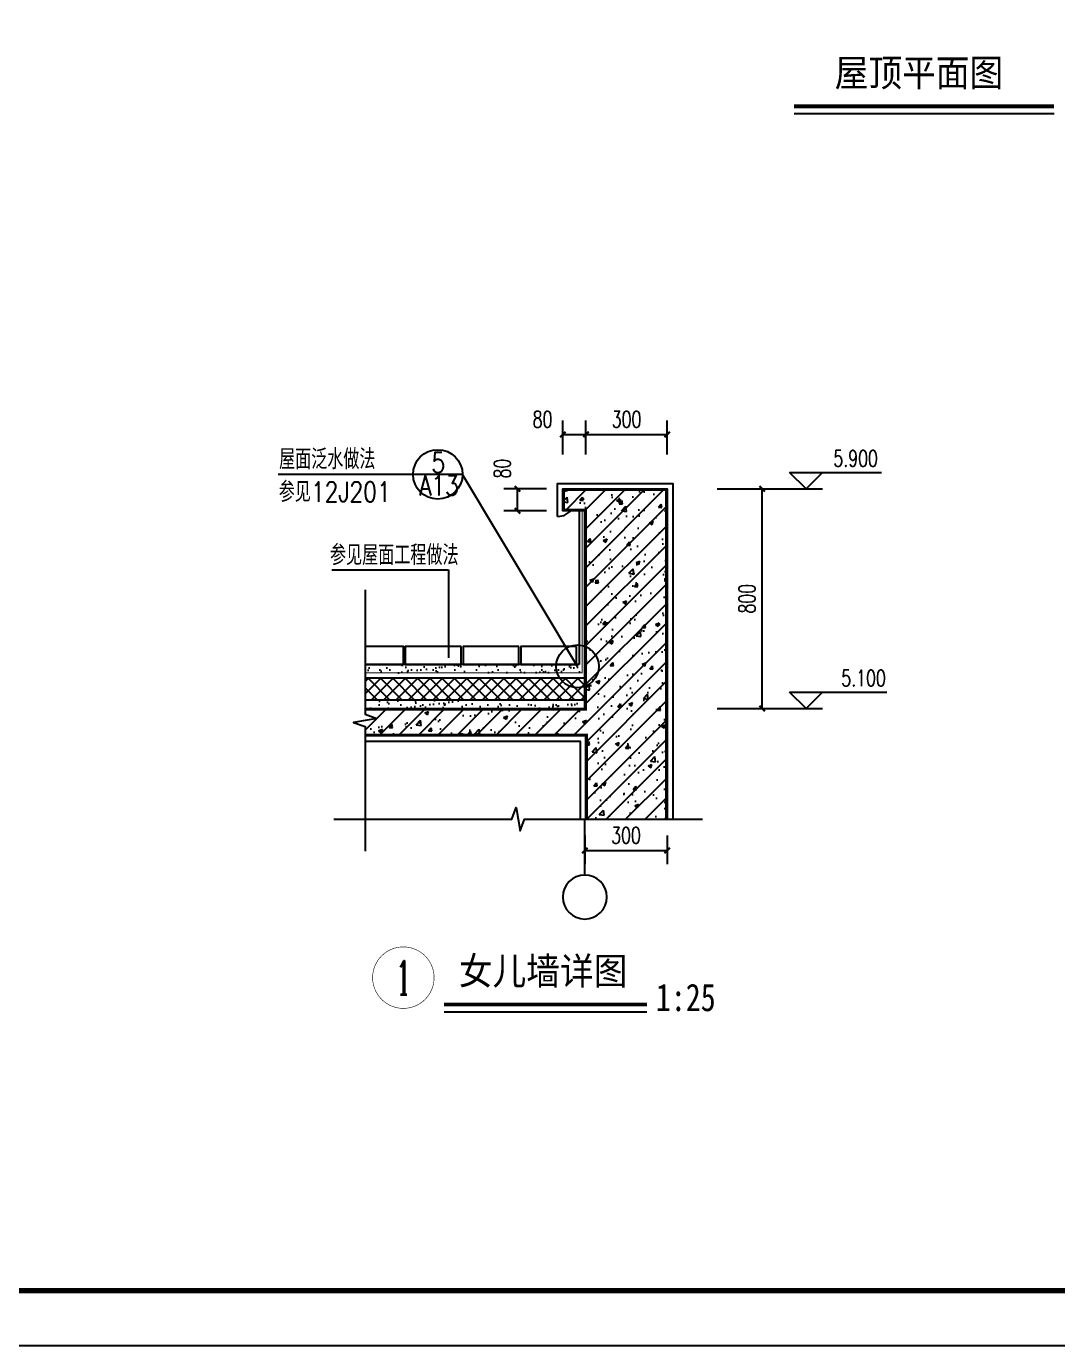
# Model space of a CAD drawing. Extents: x 5066963 to 5185393, y -485691 to -238129.
# Drawn here: x 5139033 to 5157810, y -422737 to -398711 of the extents above; entities that cross this region are included whole.
import ezdxf
from ezdxf.enums import TextEntityAlignment as Align

# ---------------------------------------------------------------- set-up
doc = ezdxf.new("R2010")
doc.units = 0
doc.header["$LTSCALE"] = 1000
doc.header["$MEASUREMENT"] = 0
doc.linetypes.add('DASH', pattern=[0.35, 0.25, -0.1])
doc.layers.get('0').update_dxf_attribs({"linetype": 'CONTINUOUS'})
doc.layers.get('Defpoints').update_dxf_attribs({"linetype": 'CONTINUOUS'})
for name, color, linetype in [('AXIS', 3, 'CONTINUOUS'), ('AXIS_TEXT', 7, 'CONTINUOUS'), ('DIM_ELEV', 3, 'CONTINUOUS'), ('DIM_IDEN', 3, 'CONTINUOUS'), ('DIM_SYMB', 3, 'CONTINUOUS'), ('DOTE', 252, 'CONTINUOUS'), ('PUB_DIM', 3, 'CONTINUOUS'), ('PUB_TEXT', 7, 'CONTINUOUS'), ('PUB_TITLE', 4, 'CONTINUOUS'), ('剖面', 233, 'CONTINUOUS'), ('图名', 15, 'CONTINUOUS'), ('填充', 251, 'CONTINUOUS'), ('大样', 13, 'CONTINUOUS'), ('文字', 11, 'CONTINUOUS')]:
    doc.layers.add(name, color=color, linetype=linetype)
doc.styles.add('_HZTXT', font='txt.shx', dxfattribs={"width": 0.8, "bigfont": 'HZTXT.shx'})
doc.styles.add('_TCH_DIM', font='SIMPLEX', dxfattribs={"bigfont": 'GBCBIG'})
doc.styles.add('_TCH_DIM_T3', font='SIMPLEX', dxfattribs={"width": 0.705882, "bigfont": 'GBCBIG'})
doc.styles.add('_TCH_LABEL', font='COMPLEX', dxfattribs={"bigfont": 'GBCBIG'})
doc.styles.add('COMPLEX', font='COMPLEX')
doc.styles.add('宋体', font='', dxfattribs={"width": 0.7})
doc.styles.get('宋体').set_extended_font_data('SimSun')
doc.dimstyles.new('_TCH_ARCH&&100', dxfattribs={"dimtxt": 297.5, "dimasz": 100, "dimexe": 250, "dimexo": 300, "dimgap": 126.25, "dimtad": 1, "dimdec": 0, "dimzin": 0, "dimdsep": 46, "dimtxsty": '_TCH_DIM_T3', "dimblk": 'ARCHTICK', "dimcen": 0.09, "dimclrt": 7, "dimazin": 2, "dimtfac": 1, "dimtdec": 0, "dimtix": 1, "dimtmove": 2, "dimatfit": 3, "dimfxl": 0, "dimtolj": 1, "dimtzin": 0, "dimarcsym": 0})
pattern_1 = [(37.5, (5002390.67, -427719.32), (-8.00016, 244.70662), [0, -193.04, 0, -215.9, 0, -206.375]), (7.5, (5002390.67, -427719.32), (224.76164, 358.41255), [0, -104.14, 0, -173.99, 0, -66.675]), (327.5, (5002234.46, -427719.32), (395.4962, 0.7186), [0, -63.5, 0, -228.6, 0, -298.45]), (317.5, (5002234.46, -427719.32), (381.7782, 111.4647), [0, -31.75, 0, -149.86, 0, -171.45])]

# ---------------------------------------------------------------- blocks, each defined once
blk = doc.blocks.new('_ArchTick')
at = {"color": 0, "linetype": 'ByBlock', "const_width": 0.4}
blk.add_lwpolyline([(-0.5, -0.5), (0.5, 0.5)], dxfattribs=at)
blk = doc.blocks.new('*D90')
at = {"layer": 'Defpoints', "color": 0}
for p in [(5149201, -413149), (5150701, -413149), (5150701, -413720)]:
    blk.add_point(p, dxfattribs=at)
at = {"layer": 'PUB_DIM', "color": 0, "lineweight": -2}
for p, q in [((5149201, -413449), (5149201, -413970)), ((5150701, -413449), (5150701, -413970)), ((5149201, -413720), (5150701, -413720))]:
    blk.add_line(p, q, dxfattribs=at)
at = {"layer": 'PUB_DIM', "color": 0, "lineweight": -2, "xscale": 100, "yscale": 100, "zscale": 100, "rotation": 180}
blk.add_blockref('_ArchTick', (5149201, -413720), dxfattribs=at)
at = {"layer": 'PUB_DIM', "color": 0, "lineweight": -2, "xscale": 100, "yscale": 100, "zscale": 100}
blk.add_blockref('_ArchTick', (5150701, -413720), dxfattribs=at)
at = {"layer": 'PUB_DIM', "color": 7, "insert": (5149951, -413445), "char_height": 297.5, "attachment_point": 5, "style": '_TCH_DIM_T3'}
blk.add_mtext('\\A1;300', dxfattribs=at)
blk = doc.blocks.new('*D91')
at = {"layer": 'Defpoints', "color": 0}
for p in [(5147975, -407135), (5148801, -407135), (5148801, -407535)]:
    blk.add_point(p, dxfattribs=at)
at = {"layer": 'PUB_DIM', "color": 0, "lineweight": -2}
for p, q in [((5148501, -407135), (5147725, -407135)), ((5147975, -407535), (5147975, -407135)), ((5148501, -407535), (5147725, -407535))]:
    blk.add_line(p, q, dxfattribs=at)
at = {"layer": 'PUB_DIM', "color": 0, "lineweight": -2, "xscale": 100, "yscale": 100, "zscale": 100}
for p, rotation in [((5147975, -407135), 90), ((5147975, -407535), 270)]:
    blk.add_blockref('_ArchTick', p, dxfattribs=dict(at, rotation=rotation))
at = {"layer": 'PUB_DIM', "color": 7, "insert": (5147700, -406765), "char_height": 297.5, "attachment_point": 5, "rotation": 90, "style": '_TCH_DIM_T3'}
blk.add_mtext('\\A1;80', dxfattribs=at)
blk = doc.blocks.new('*D92')
at = {"layer": 'Defpoints', "color": 0}
for p in [(5149221, -406142), (5148801, -406808), (5149221, -406808)]:
    blk.add_point(p, dxfattribs=at)
at = {"layer": 'PUB_DIM', "color": 0, "lineweight": -2}
for p, q in [((5148801, -406508), (5148801, -405892)), ((5149221, -406508), (5149221, -405892)), ((5148801, -406142), (5149221, -406142))]:
    blk.add_line(p, q, dxfattribs=at)
at = {"layer": 'PUB_DIM', "color": 0, "lineweight": -2, "xscale": 100, "yscale": 100, "zscale": 100, "rotation": 180}
blk.add_blockref('_ArchTick', (5148801, -406142), dxfattribs=at)
at = {"layer": 'PUB_DIM', "color": 0, "lineweight": -2, "xscale": 100, "yscale": 100, "zscale": 100}
blk.add_blockref('_ArchTick', (5149221, -406142), dxfattribs=at)
at = {"layer": 'PUB_DIM', "color": 7, "insert": (5148431, -405867), "char_height": 297.5, "attachment_point": 5, "style": '_TCH_DIM_T3'}
blk.add_mtext('\\A1;80', dxfattribs=at)
blk = doc.blocks.new('*D93')
at = {"layer": 'Defpoints', "color": 0}
for p in [(5150701, -406142), (5149221, -406808), (5150701, -406808)]:
    blk.add_point(p, dxfattribs=at)
at = {"layer": 'PUB_DIM', "color": 0, "lineweight": -2}
for p, q in [((5149221, -406508), (5149221, -405892)), ((5150701, -406508), (5150701, -405892)), ((5149221, -406142), (5150701, -406142))]:
    blk.add_line(p, q, dxfattribs=at)
at = {"layer": 'PUB_DIM', "color": 0, "lineweight": -2, "xscale": 100, "yscale": 100, "zscale": 100, "rotation": 180}
blk.add_blockref('_ArchTick', (5149221, -406142), dxfattribs=at)
at = {"layer": 'PUB_DIM', "color": 0, "lineweight": -2, "xscale": 100, "yscale": 100, "zscale": 100}
blk.add_blockref('_ArchTick', (5150701, -406142), dxfattribs=at)
at = {"layer": 'PUB_DIM', "color": 7, "insert": (5149961, -405867), "char_height": 297.5, "attachment_point": 5, "style": '_TCH_DIM_T3'}
blk.add_mtext('\\A1;300', dxfattribs=at)
blk = doc.blocks.new('*D94')
at = {"layer": 'Defpoints', "color": 0}
for p in [(5151313, -407135), (5152430, -407135), (5151313, -411135)]:
    blk.add_point(p, dxfattribs=at)
at = {"layer": 'PUB_DIM', "color": 0, "lineweight": -2}
for p, q in [((5151613, -407135), (5152680, -407135)), ((5152430, -411135), (5152430, -407135)), ((5151613, -411135), (5152680, -411135))]:
    blk.add_line(p, q, dxfattribs=at)
at = {"layer": 'PUB_DIM', "color": 0, "lineweight": -2, "xscale": 100, "yscale": 100, "zscale": 100}
for p, rotation in [((5152430, -407135), 90), ((5152430, -411135), 270)]:
    blk.add_blockref('_ArchTick', p, dxfattribs=dict(at, rotation=rotation))
at = {"layer": 'PUB_DIM', "color": 7, "insert": (5152155, -409135), "char_height": 297.5, "attachment_point": 5, "rotation": 90, "style": '_TCH_DIM_T3'}
blk.add_mtext('\\A1;800', dxfattribs=at)
blk = doc.blocks.new('_AXISO')
blk.add_circle((0, 0), 0.5)
at = {"layer": 'AXIS_TEXT', "style": 'COMPLEX', "width": 1.041667}
blk.add_attdef('A', text='', height=0.56, dxfattribs=at).set_placement((-0.25, -0.28), (0.25, -0.28), align=Align.FIT)

msp = doc.modelspace()

# ---------------------------------------------------------------- hatches: boundary and pattern name
at = {"layer": '填充'}
h = msp.add_hatch(dxfattribs=at)
h.set_pattern_fill('钢筋混凝土', color=256, scale=100, style=0)
h.set_pattern_definition([(45, (4824440.14, -430001.86), (-176.7767, 176.7767), []), (50, (4824440.14, -430001.86), (717.2602, -62.7521), [75, -825]), (355, (4824440.14, -430001.86), (-138.7513, 752.1921), [60, -660]), (100.4514, (4824499.9, -430007.1), (578.5094, 689.4395), [63.7402, -701.1421]), (46.1842, (4824440.1, -429801.86), (1067.241, -165.519), [112.5, -1237.5]), (96.6356, (4824529.1, -429815.6), (934.6627, 974.118), [95.6103, -1051.713]), (351.1842, (4824440.1, -429801.9), (934.662, 974.1186), [90, -990]), (21, (4824540.14, -429851.86), (596.907, -402.6189), [75, -825]), (326, (4824540.14, -429851.86), (243.3153, 725.15), [60, -660]), (71.4514, (4824589.9, -429885.4), (840.2226, 322.5305), [63.7402, -701.1421]), (37.5, (4824440.14, -430001.86), (12.15986, 332.89385), [0, -652, 0, -670, 0, -662.5]), (7.5, (4824440.14, -430001.86), (263.06954, 394.4117), [0, -382, 0, -637, 0, -252.5]), (327.5, (4824217.14, -430001.86), (533.82244, -22.55487), [0, -250, 0, -780, 0, -1035]), (317.5, (4824117.14, -430001.86), (583.1862, 100.105), [0, -325, 0, -518, 0, -735])])
h.paths.add_polyline_path([(5150681.1, -407154.5), (5148821.1, -407154.5), (5148821.1, -407514.5), (5149221.1, -407514.5), (5149221.1, -411154.5), (5145201.2, -411154.5), (5145201.2, -411238.5), (5145411.2, -411314.9), (5144991.2, -411388.9), (5145201.2, -411463.5), (5145201.2, -411614.5), (5149241.1, -411614.5), (5149241.1, -413149.3), (5150681.1, -413149.3), (5150681.1, -411634.5)])
h = msp.add_hatch(dxfattribs=at)
h.set_pattern_fill('AR-SAND', color=256, scale=100, style=0)
h.set_pattern_definition(pattern_1)
h.paths.add_polyline_path([(5145201.2, -410483.4), (5149151.1, -410483.4), (5149151.1, -410333.4), (5145201.2, -410333.4)])
h = msp.add_hatch(dxfattribs=at)
h.set_pattern_fill('ANSI37', color=256, scale=100, style=0)
h.set_pattern_definition([(45, (4918954.73, -302825.07), (-112.2532, 112.2532), []), (135, (4918954.73, -302825.07), (-112.2532, -112.2532), [])])
h.paths.add_polyline_path([(5145201.2, -410584.4), (5145201.2, -410984.5), (5149201.1, -410984.5), (5149201.1, -410584.4)])
h = msp.add_hatch(dxfattribs=at)
h.set_pattern_fill('AR-SAND', color=256, scale=100, style=0)
h.set_pattern_definition(pattern_1)
h.paths.add_polyline_path([(5149201.1, -411134.5), (5149201.1, -410984.5), (5145201.2, -410984.5), (5145201.2, -411134.5)])

# ---------------------------------------------------------------- linework, layer by layer
at = {"layer": 'DIM_ELEV'}
for p, q in [((5152930.4, -406834.5), (5154600, -406834.5)), ((5153230.4, -407134.5), (5152930.4, -406834.5)), ((5153230.4, -407134.5), (5153530.4, -406834.5)), ((5151988.8, -407134.5), (5153530.4, -407134.5)), ((5152930.4, -410834.5), (5154699.8, -410834.5)), ((5153230.4, -411134.5), (5152930.4, -410834.5)), ((5153230.4, -411134.5), (5153530.4, -410834.5)), ((5151988.8, -411134.5), (5153530.4, -411134.5))]:
    msp.add_line(p, q, dxfattribs=at)
at = {"layer": 'DIM_IDEN', "const_width": 10}
msp.add_lwpolyline([(5146457.1, -416035.7, 1), (5145337.1, -416035.7, 1)], format="xyb", close=True, dxfattribs=at)
at = {"layer": 'DIM_SYMB'}
for points in [[(5145201.2, -408970.5), (5145201.2, -411238.5), (5145411.2, -411314.9), (5144991.2, -411388.9), (5145201.2, -411463.5), (5145201.2, -413731.4)], [(5144629.8, -413149.3), (5147875.1, -413149.3), (5147951.5, -412939.3), (5148025.5, -413359.3), (5148100.1, -413149.3), (5151345.3, -413149.3)]]:
    msp.add_lwpolyline(points, dxfattribs=at)
at = {"layer": 'DOTE'}
msp.add_line((5149201.1, -414168.3), (5149201.1, -413149.3), dxfattribs=at)
at = {"layer": 'PUB_TITLE', "color": 4}
msp.add_lwpolyline([(5095824.1, -422737.3), (5179924.1, -422737.3), (5179924.1, -363337.3), (5095824.1, -363337.3)], close=True, dxfattribs=at)
at = {"layer": 'PUB_TITLE', "color": 4, "const_width": 100}
msp.add_lwpolyline([(5098324.1, -421737.3), (5178924.1, -421737.3), (5178924.1, -364337.3), (5098324.1, -364337.3)], close=True, dxfattribs=at)
at = {"layer": '剖面'}
for p, q in [((5148701.1, -407638.2), (5148824.1, -407619.5)), ((5148824.1, -407619.5), (5148953.7, -407534.5)), ((5149101.1, -407534.5), (5149101.1, -410332.4)), ((5149201.1, -410584.4), (5145201.2, -410584.4)), ((5149201.1, -410984.5), (5145201.2, -410984.5))]:
    msp.add_line(p, q, dxfattribs=at)
at = {"layer": '剖面', "const_width": 40}
for points in [[(5145201.2, -411154.5), (5149221.1, -411154.5), (5149221.1, -407514.5), (5148821.1, -407514.5), (5148821.1, -407154.5), (5150681.1, -407154.5), (5150681.1, -411634.5), (5150681.1, -413149.3)], [(5149241.1, -413149.3), (5149241.1, -411614.5), (5145201.2, -411614.5)]]:
    msp.add_lwpolyline(points, dxfattribs=at)
at = {"layer": '剖面'}
for points in [[(5145201.2, -411134.5), (5149201.1, -411134.5), (5149201.1, -407534.5), (5148801.1, -407534.5), (5148801.1, -407134.5), (5150701.1, -407134.5), (5150701.1, -411634.5), (5150701.1, -411634.5), (5150701.1, -413149.3)], [(5148701.1, -407638.2), (5148701.1, -407034.5), (5150801.1, -407034.5), (5150801.1, -411634.5), (5150801.1, -413149.3)], [(5149221.1, -413149.3), (5149221.1, -411634.5), (5145201.2, -411634.5)], [(5149121.1, -413149.3), (5149121.1, -411734.5), (5145201.2, -411734.5)]]:
    msp.add_lwpolyline(points, dxfattribs=at)
at = {"layer": '剖面', "linetype": 'DASH', "const_width": 20}
msp.add_lwpolyline([(5149165.5, -407514.5), (5149151.1, -407534.5), (5149151.1, -410483.4), (5145201.2, -410483.4)], dxfattribs=at)
at = {"layer": '图名'}
for p, q in [((5153011.7, -400299.7), (5157744.4, -400299.7)), ((5146640.1, -416658.3), (5150331.4, -416658.3))]:
    msp.add_line(p, q, dxfattribs=at)
at = {"layer": '图名', "const_width": 70}
for points in [[(5153011.7, -400166.6), (5157744.4, -400166.6)], [(5146640.1, -416525.1), (5150331.4, -416525.1)]]:
    msp.add_lwpolyline(points, dxfattribs=at)
at = {"layer": '填充'}
msp.add_line((5149097.3, -410332.4), (5145201.2, -410332.4), dxfattribs=at)
msp.add_lwpolyline([(5145200.8, -410332.4), (5145899.5, -410332.4), (5145899.5, -410006.4), (5145200.8, -410006.4)], dxfattribs=at)
for points in [[(5146949.9, -410006.4), (5145932.9, -410006.4), (5145932.9, -410332.4), (5146949.9, -410332.4)], [(5148000.3, -410006.4), (5146983.3, -410006.4), (5146983.3, -410332.4), (5148000.3, -410332.4)], [(5149050.7, -410006.4), (5148033.7, -410006.4), (5148033.7, -410332.4), (5149050.7, -410332.4)]]:
    msp.add_lwpolyline(points, close=True, dxfattribs=at)
at = {"layer": '大样'}
for p, q in [((5149201.1, -410584.4), (5145201.2, -410584.4)), ((5149201.1, -410984.5), (5145201.2, -410984.5))]:
    msp.add_line(p, q, dxfattribs=at)
at = {"layer": '文字'}
for p, q in [((5146974.2, -406874, 14129283.1), (5143619.1, -406874, 14129283.1)), ((5149068.3, -410366.3, -126584.8), (5146974.2, -406874, 14129283.1)), ((5144593.8, -408607.2), (5146720.2, -408607.2)), ((5146720.2, -408607.2), (5146720.2, -410212.2))]:
    msp.add_line(p, q, dxfattribs=at)
for centre, radius in [((5146524.2, -406870.9, 14129283.1), 450), ((5149068.3, -410366.3, -126584.8), 389)]:
    msp.add_circle(centre, radius, dxfattribs=at)

# ---------------------------------------------------------------- block references
at = {"layer": 'AXIS', "xscale": -800, "yscale": 800, "zscale": 800}
msp.add_blockref('_AXISO', (5149201.1, -414568.3), dxfattribs=at)

# ---------------------------------------------------------------- texts
at = {"layer": 'PUB_DIM', "style": '_HZTXT', "width": 0.8}
for s, height, p in [('屋面泛水做法', 365.69, (5144511.3, -406593.6, 9377327.1)), ('5', 365.7, (5146532.5, -406656.8, 14129283.1)), ('参见12J201', 365.69, (5144647.8, -407188.7, 9377327.1)), ('A13', 365.69, (5146546, -407072.9, 14129283.1)), ('参见屋面工程做法', 365.69, (5145731.3, -408339.9, -9503912))]:
    msp.add_text(s, height=height, dxfattribs=at).set_placement(p, align=Align.MIDDLE_CENTER)
at = {"layer": 'PUB_TEXT', "style": '_TCH_DIM', "width": 0.705882}
for s, p in [('5.900', (5153727, -406729.5)), ('5.100', (5153871.8, -410729.5))]:
    msp.add_text(s, height=297.5, dxfattribs=at).set_placement(p)
at = {"layer": 'PUB_TEXT', "style": '_TCH_LABEL'}
msp.add_text('1', height=617.7, dxfattribs=at).set_placement((5145764.8, -416344.5), (5146029.5, -416344.5), align=Align.FIT)
at = {"layer": '图名', "style": '宋体'}
for s, width, p in [('屋顶平面图', 0.9, (5153751.4, -399805.8)), ('女儿墙详图', 0.9, (5146907.3, -416164.3)), ('1:25', 0.8, (5150495.1, -416645.2))]:
    msp.add_text(s, height=500, dxfattribs=dict(at, width=width)).set_placement(p)

# ---------------------------------------------------------------- dimensions: what is measured, and where the dimension line sits
at = {"layer": 'PUB_DIM'}
for base, p1, p2, angle, picture, middle in [((5149221.1, -406141.9), (5148801.1, -406807.6), (5149221.1, -406807.6), 0, '*D92', (5148431.1, -405866.9)), ((5147975.4, -407134.5), (5148801.1, -407534.5), (5148801.1, -407134.5), 90, '*D91', (5147700.4, -406764.5))]:
    dim = msp.add_linear_dim(base=base, p1=p1, p2=p2, angle=angle, text='80', dimstyle='_TCH_ARCH&&100', dxfattribs=at)
    dim.commit()
    dim.dimension.update_dxf_attribs({"geometry": picture, "text_midpoint": middle, "dimtype": 129})
for p1, p2, distance, text, picture, middle in [((5149221.1, -406807.6), (5150701.1, -406807.6), 665.7, '300', '*D93', (5149961.1, -405866.9)), ((5151313.3, -411134.5), (5151313.3, -407134.5), -1117.1, '800', '*D94', (5152155.4, -409134.5)), ((5149201.1, -413149.3), (5150701.1, -413149.3), -570.5, '300', '*D90', (5149951.1, -413444.8))]:
    dim = msp.add_aligned_dim(p1=p1, p2=p2, distance=distance, text=text, dimstyle='_TCH_ARCH&&100', dxfattribs=at)
    dim.commit()
    dim.dimension.update_dxf_attribs({"geometry": picture, "text_midpoint": middle})

doc.saveas('drawing.dxf')
